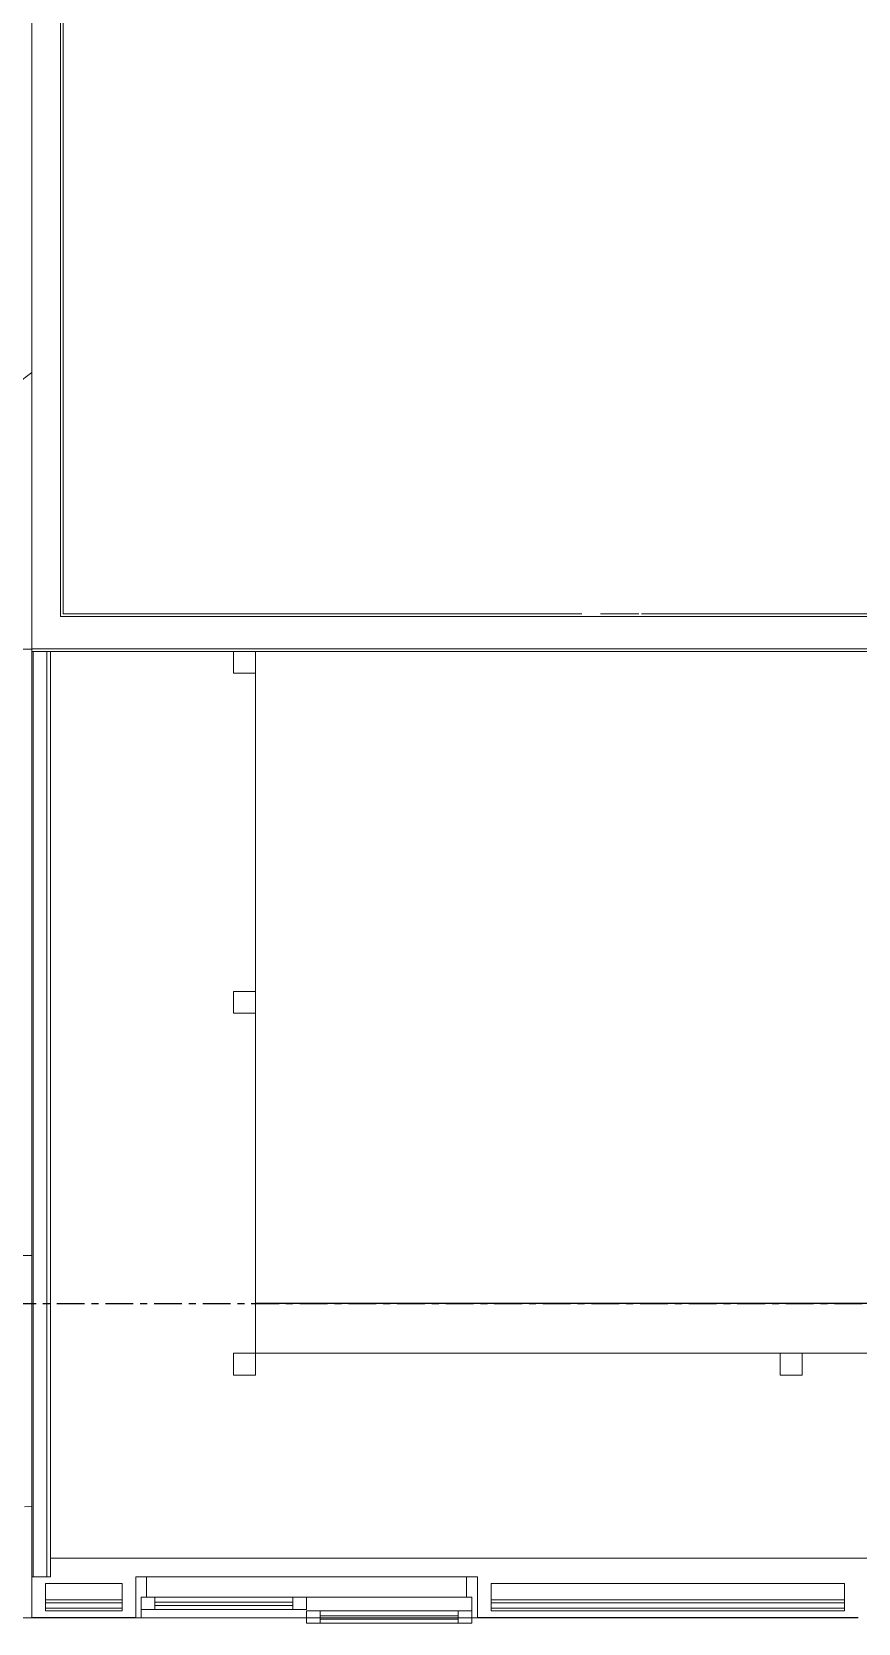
# Model space of a CAD drawing. Header units: millimetres. Extents: x -677815 to 406757, y -145898 to 39000.
# Drawn here: x 112150 to 115173, y -1170 to 4654 of the extents above; entities that cross this region are included whole.
import ezdxf

# ---------------------------------------------------------------- set-up
doc = ezdxf.new("R2010")
doc.units = ezdxf.units.MM
doc.header["$LTSCALE"] = 8
doc.linetypes.add('Xref building Toll$0$Grid Line', pattern=[22.225, 12.7, -3.175, 3.175, -3.175])
for name, color, linetype, lineweight in [('Xref building Toll$0$A-FLOR', 8, 'Continuous', 25), ('Xref building Toll$0$A-GLAZ', 8, 'Continuous', 9), ('Xref building Toll$0$A-GLAZ-CURT', 8, 'Continuous', 9), ('Xref building Toll$0$A-GLAZ-CWMG', 8, 'Continuous', 9), ('Xref building Toll$0$A-WALL', 8, 'Continuous', 9), ('Xref building Toll$0$A-WALL-PATT', 8, 'Continuous', 9), ('Xref building Toll$0$I-FURN', 8, 'Continuous', 9)]:
    doc.layers.add(name, color=color, linetype=linetype, lineweight=lineweight)
doc.layers.add('Xref building Toll$0$S-GRID', color=8, linetype='Continuous')

# ---------------------------------------------------------------- blocks, each defined once
blk = doc.blocks.new('Xref building Toll$0$Toll Grids')
at = {"layer": 'Xref building Toll$0$S-GRID', "linetype": 'Xref building Toll$0$Grid Line'}
blk.add_line((-9195.8, 0), (280997.7, 0), dxfattribs=at)
blk = doc.blocks.new('Xref building Toll$0$IVS-CURTPAN-Double Glass - E10THK-I10THK-40mm-1893064-MASTER GROUND FLOOR')
at = {"layer": 'Xref building Toll$0$A-GLAZ-CURT'}
for p, q in [((140, -10), (-140, -10)), ((-140, -10), (-140, -20)), ((-140, -10), (-140, -10)), ((-140, -20), (140, -20)), ((-140, -20), (-140, -20)), ((140, -40), (-140, -40)), ((-140, -40), (-140, -50)), ((-140, -40), (-140, -40)), ((-140, -50), (140, -50)), ((-140, -50), (-140, -50)), ((140, -20), (140, -10)), ((140, -10), (140, -10)), ((140, -20), (140, -20)), ((140, -50), (140, -40)), ((140, -40), (140, -40)), ((140, -50), (140, -50))]:
    blk.add_line(p, q, dxfattribs=at)
blk = doc.blocks.new('Xref building Toll$0$IVS-CURTPAN-Double Glass - E10THK-I10THK-40mm-1893065-MASTER GROUND FLOOR')
at = {"layer": 'Xref building Toll$0$A-GLAZ-CURT'}
for p, q in [((646.5, -10), (-646.5, -10)), ((-646.5, -10), (-646.5, -20)), ((-646.5, -10), (-646.5, -10)), ((-646.5, -20), (646.5, -20)), ((-646.5, -20), (-646.5, -20)), ((646.5, -40), (-646.5, -40)), ((-646.5, -40), (-646.5, -50)), ((-646.5, -40), (-646.5, -40)), ((-646.5, -50), (646.5, -50)), ((-646.5, -50), (-646.5, -50)), ((646.5, -20), (646.5, -10)), ((646.5, -10), (646.5, -10)), ((646.5, -20), (646.5, -20)), ((646.5, -50), (646.5, -40)), ((646.5, -40), (646.5, -40)), ((646.5, -50), (646.5, -50))]:
    blk.add_line(p, q, dxfattribs=at)
blk = doc.blocks.new('Xref building Toll$0$Sliding_Window_9296 - 1250 x 1201-998177-MASTER GROUND FLOOR')
at = {"layer": 'Xref building Toll$0$A-GLAZ'}
for p, q in [((-625, 75), (-625, -75)), ((-605, 75), (-625, 75)), ((-625, 75), (-625, 75)), ((-625, 75), (-625, -75)), ((-625, 75), (625, 75)), ((-555, 95), (-605, 95)), ((-605, 95), (-605, 50)), ((-605, 95), (-605, 50)), ((0, 95), (-605, 95)), ((-605, 95), (-605, 95)), ((-605, 0), (-605, 75)), ((-605, 75), (-605, 75)), ((605, 75), (-605, 75)), ((-605, 0), (-605, 75)), ((-555, 50), (-555, 95)), ((-555, 95), (-555, 50)), ((-555, 95), (-555, 95)), ((-555, 95), (-50, 95)), ((-50, 80), (-555, 80)), ((-555, 80), (-555, 68)), ((-50, 80), (-555, 80)), ((-555, 80), (-555, 80)), ((-555, 68), (-555, 80)), ((-555, 68), (-50, 68)), ((-555, 68), (-555, 68)), ((-555, 68), (-50, 68)), ((0, 95), (-50, 95)), ((-50, 95), (-50, 50)), ((-50, 95), (-50, 50)), ((-50, 95), (-50, 95)), ((-50, 68), (-50, 80)), ((-50, 80), (-50, 80)), ((-50, 68), (-50, 80)), ((-50, 68), (-50, 68)), ((0, 50), (0, 95)), ((0, 50), (0, 95)), ((0, 95), (0, 95)), ((625, 75), (605, 75)), ((605, 75), (605, 0)), ((605, 75), (605, 75)), ((605, 0), (605, 75)), ((625, -75), (625, 75)), ((625, 75), (625, -75)), ((625, 75), (625, 75)), ((-605, 50), (-555, 50)), ((-605, 50), (-605, 50)), ((-605, 50), (0, 50)), ((-585, 0), (-605, 0)), ((-605, 0), (-605, 0)), ((-605, 0), (605, 0)), ((-585, -75), (-585, 0)), ((-585, -75), (-585, 0)), ((-585, 0), (-585, 0)), ((585, 0), (-585, 0)), ((-50, 50), (-555, 50)), ((-555, 50), (-555, 50)), ((-50, 50), (0, 50)), ((-50, 50), (-50, 50)), ((0, 50), (0, 50)), ((50, 45), (0, 45)), ((0, 45), (0, 0)), ((0, 45), (0, 0)), ((605, 45), (0, 45)), ((0, 45), (0, 45)), ((0, 0), (50, 0)), ((0, 0), (0, 0)), ((0, 0), (605, 0)), ((50, 0), (50, 45)), ((50, 45), (50, 0)), ((50, 45), (50, 45)), ((50, 45), (555, 45)), ((555, 30), (50, 30)), ((50, 30), (50, 18)), ((555, 30), (50, 30)), ((50, 30), (50, 30)), ((50, 18), (50, 30)), ((50, 18), (555, 18)), ((50, 18), (50, 18)), ((50, 18), (555, 18)), ((555, 0), (50, 0)), ((50, 0), (50, 0)), ((605, 45), (555, 45)), ((555, 45), (555, 0)), ((555, 45), (555, 0)), ((555, 45), (555, 45)), ((555, 18), (555, 30)), ((555, 30), (555, 30)), ((555, 18), (555, 30)), ((555, 18), (555, 18)), ((555, 0), (605, 0)), ((555, 0), (555, 0)), ((605, 0), (605, 45)), ((605, 0), (605, 45)), ((605, 45), (605, 45)), ((605, 0), (605, 0)), ((605, 0), (585, 0)), ((585, 0), (585, -75)), ((585, -75), (585, 0)), ((585, 0), (585, 0)), ((605, 0), (605, 0)), ((-625, -75), (-585, -75)), ((-625, -75), (-625, -75)), ((625, -75), (-625, -75)), ((-585, -75), (-585, -75)), ((-585, -75), (585, -75)), ((585, -75), (625, -75)), ((585, -75), (585, -75)), ((625, -75), (625, -75))]:
    blk.add_line(p, q, dxfattribs=at)
blk = doc.blocks.new('Xref building Toll$0$Rectangular Mullion - _SBA 50 x 100mm Office-1893056-MASTER GROUND FLOOR')
at = {"layer": 'Xref building Toll$0$A-GLAZ-CWMG'}
for p, q in [((120200, 138887.5), (120200, 138987.5)), ((120200, 138987.5), (120200, 138987.5)), ((120200, 138987.5), (120200, 138887.5)), ((120480, 138987.5), (120200, 138987.5)), ((120480, 138987.5), (120200, 138987.5)), ((120480, 138887.5), (120480, 138987.5)), ((120480, 138987.5), (120480, 138987.5)), ((120480, 138987.5), (120480, 138887.5)), ((120200, 138887.5), (120200, 138887.5)), ((120200, 138887.5), (120480, 138887.5)), ((120480, 138887.5), (120200, 138887.5)), ((120480, 138887.5), (120480, 138887.5))]:
    blk.add_line(p, q, dxfattribs=at)
blk = doc.blocks.new('Xref building Toll$0$Rectangular Mullion - _SBA 50 x 100mm Office-1893061-MASTER GROUND FLOOR')
at = {"layer": 'Xref building Toll$0$A-GLAZ-CWMG'}
for p, q in [((121830, 138887.5), (121830, 138987.5)), ((121830, 138987.5), (121830, 138987.5)), ((121830, 138987.5), (121830, 138887.5)), ((123123, 138987.5), (121830, 138987.5)), ((123123, 138987.5), (121830, 138987.5)), ((123123, 138887.5), (123123, 138987.5)), ((123123, 138987.5), (123123, 138987.5)), ((123123, 138987.5), (123123, 138887.5)), ((121830, 138887.5), (121830, 138887.5)), ((121830, 138887.5), (123123, 138887.5)), ((123123, 138887.5), (121830, 138887.5)), ((123123, 138887.5), (123123, 138887.5))]:
    blk.add_line(p, q, dxfattribs=at)
blk = doc.blocks.new('Xref building Toll$0$work top - work top-2200616-MASTER GROUND FLOOR')
at = {"layer": 'Xref building Toll$0$I-FURN'}
for p, q in [((120968, 142398.5), (120218, 142398.5)), ((120218, 142398.5), (120218, 139080.5)), ((120218, 139080.5), (120218, 142398.5)), ((120218, 142398.5), (120968, 142398.5)), ((120218, 142398.5), (120218, 142398.5)), ((120888, 142398.5), (120888, 142318.5)), ((120968, 142398.5), (120888, 142398.5)), ((120888, 142398.5), (120968, 142398.5)), ((120888, 142318.5), (120888, 142398.5)), ((120888, 142398.5), (120888, 142398.5)), ((120968, 142318.5), (120968, 142398.5)), ((120968, 142398.5), (120968, 142318.5)), ((120968, 142398.5), (120968, 142398.5)), ((120968, 139830.5), (120968, 142398.5)), ((120968, 142398.5), (120968, 139830.5)), ((120968, 142398.5), (120968, 142398.5)), ((120888, 142318.5), (120968, 142318.5)), ((120968, 142318.5), (120888, 142318.5)), ((120888, 142318.5), (120888, 142318.5)), ((120968, 142318.5), (120968, 142318.5)), ((120888, 141154.5), (120888, 141074.5)), ((120968, 141154.5), (120888, 141154.5)), ((120888, 141154.5), (120968, 141154.5)), ((120888, 141074.5), (120888, 141154.5)), ((120888, 141154.5), (120888, 141154.5)), ((120968, 141074.5), (120968, 141154.5)), ((120968, 141154.5), (120968, 141074.5)), ((120968, 141154.5), (120968, 141154.5)), ((120888, 141074.5), (120968, 141074.5)), ((120968, 141074.5), (120888, 141074.5)), ((120888, 141074.5), (120888, 141074.5)), ((120968, 141074.5), (120968, 141074.5)), ((120888, 139830.5), (120888, 139750.5)), ((120968, 139830.5), (120888, 139830.5)), ((120888, 139830.5), (120968, 139830.5)), ((120888, 139750.5), (120888, 139830.5)), ((120888, 139830.5), (120888, 139830.5)), ((120968, 139750.5), (120968, 139830.5)), ((120968, 139830.5), (120968, 139750.5)), ((120968, 139830.5), (120968, 139830.5)), ((127268, 139830.5), (120968, 139830.5)), ((120968, 139830.5), (127268, 139830.5)), ((120968, 139830.5), (120968, 139830.5)), ((122888, 139830.5), (122888, 139750.5)), ((122968, 139830.5), (122888, 139830.5)), ((122888, 139830.5), (122968, 139830.5)), ((122888, 139750.5), (122888, 139830.5)), ((122888, 139830.5), (122888, 139830.5)), ((122968, 139750.5), (122968, 139830.5)), ((122968, 139830.5), (122968, 139750.5)), ((122968, 139830.5), (122968, 139830.5)), ((124888, 139830.5), (124888, 139750.5)), ((124968, 139830.5), (124888, 139830.5)), ((124888, 139830.5), (124968, 139830.5)), ((124888, 139750.5), (124888, 139830.5)), ((124888, 139830.5), (124888, 139830.5)), ((124968, 139750.5), (124968, 139830.5)), ((124968, 139830.5), (124968, 139750.5)), ((124968, 139830.5), (124968, 139830.5)), ((127188, 139830.5), (127188, 139750.5)), ((127268, 139830.5), (127188, 139830.5)), ((127188, 139830.5), (127268, 139830.5)), ((127188, 139750.5), (127188, 139830.5)), ((127188, 139830.5), (127188, 139830.5)), ((127268, 139750.5), (127268, 139830.5)), ((127268, 139830.5), (127268, 139750.5)), ((127268, 139830.5), (127268, 139830.5)), ((127268, 139080.5), (127268, 139830.5)), ((127268, 139830.5), (127268, 139080.5)), ((127268, 139830.5), (127268, 139830.5)), ((120888, 139750.5), (120968, 139750.5)), ((120968, 139750.5), (120888, 139750.5)), ((120888, 139750.5), (120888, 139750.5)), ((120968, 139750.5), (120968, 139750.5)), ((122888, 139750.5), (122968, 139750.5)), ((122968, 139750.5), (122888, 139750.5)), ((122888, 139750.5), (122888, 139750.5)), ((122968, 139750.5), (122968, 139750.5)), ((124888, 139750.5), (124968, 139750.5)), ((124968, 139750.5), (124888, 139750.5)), ((124888, 139750.5), (124888, 139750.5)), ((124968, 139750.5), (124968, 139750.5)), ((127188, 139750.5), (127268, 139750.5)), ((127268, 139750.5), (127188, 139750.5)), ((127188, 139750.5), (127188, 139750.5)), ((127268, 139750.5), (127268, 139750.5)), ((120218, 139080.5), (127268, 139080.5)), ((127268, 139080.5), (120218, 139080.5)), ((120218, 139080.5), (120218, 139080.5)), ((127268, 139080.5), (127268, 139080.5))]:
    blk.add_line(p, q, dxfattribs=at)
blk = doc.blocks.new('Xref building Toll$0$building block 28092016')
at = {"layer": 'Xref building Toll$0$A-WALL-PATT', "lineweight": 9}
h = blk.add_hatch(dxfattribs=at)
h.set_pattern_fill('FP_1', color=256, style=0, pattern_type=2)
h.set_pattern_definition([(50, (714549.7, -811512), (3643.68, -318.78), [381, -4191]), (355, (714549.7, -811512), (-704.856, 3821.136), [304.8, -3352.8]), (100.451, (714853.3, -811538.5), (2938.85, 3502.33), [323.8, -3561.8]), (46.184, (714549.7, -810496), (5421.58, -840.86), [571.5, -6286.5]), (96.636, (715001.5, -810566), (4748.05, 4948.55), [485.7, -5342.7]), (351.184, (714549.7, -810496), (4748.1, 4948.5), [457.2, -5029.2]), (21, (715057.7, -810750), (3032.29, -2045.304), [381, -4191]), (326, (715057.7, -810750), (1236.04, 3683.76), [304.8, -3352.8]), (71.451, (715310.3, -810920.4), (4268.34, 1638.425), [323.8, -3561.8]), (37.5, (714549.7, -811512), (61.772, 1691.101), [167.64, -3144.52, 167.64, -3235.96, -3365.5]), (37.5, (714549.7, -811512), (61.772, 1691.101), [-6715.76, 167.64, -3197.86]), (7.5, (714549.7, -811512), (1336.393, 2003.611), [167.64, -1772.92, 167.64, -3068.32, -1282.7]), (7.5, (714549.7, -811512), (1336.393, 2003.611), [-5176.52, 167.64, -1115.06]), (327.5, (713416.8, -811512), (2711.818, -114.579), [167.64, -1102.36, 167.64, -3794.76, -5257.8]), (327.5, (713416.8, -811512), (2711.818, -114.579), [-5232.4, 167.64, -5090.16]), (317.5, (712908.8, -811512), (2962.586, 508.533), [167.64, -1483.36, 167.64, -2463.8, -3733.8]), (317.5, (712908.8, -811512), (2962.586, 508.533), [-4282.44, 167.64, -3566.16])])
h.paths.add_polyline_path([(834699.6, -672649.5), (834699.6, -671324.5), (834549.6, -671324.5), (834549.6, -672649.5)], flags=0)
h.paths.add_polyline_path([(834699.6, -669105.5), (834699.6, -665689.5), (834549.6, -665689.5), (834549.6, -669105.5)], flags=0)
at = {"layer": 'Xref building Toll$0$A-FLOR'}
for p, q in [((841817.6, -671499.5), (835517.6, -671499.5)), ((835079.6, -672649.5), (834699.6, -672649.5)), ((837722.6, -672649.5), (836329.6, -672649.5))]:
    blk.add_line(p, q, dxfattribs=at)
at = {"layer": 'Xref building Toll$0$A-WALL', "lineweight": 18}
for p, q in [((834699.6, -665839.5), (834699.6, -672649.5)), ((834814.6, -668975.5), (834814.6, -665954.5)), ((836711.1, -668975.5), (834814.6, -668975.5)), ((839394.6, -668975.5), (836929.6, -668975.5)), ((834549.6, -669105.5), (834699.6, -669105.5)), ((834767.6, -669113.5), (840281.6, -669113.5)), ((834767.6, -672499.5), (834767.6, -669113.5)), ((834699.6, -671324.5), (834549.6, -671324.5)), ((834699.6, -672499.5), (834767.6, -672499.5)), ((834549.6, -672649.5), (834699.6, -672649.5))]:
    blk.add_line(p, q, dxfattribs=at)
at = {"layer": 'Xref building Toll$0$A-WALL'}
for p, q in [((834804.6, -665944.5), (834804.6, -668985.5)), ((839394.6, -668985.5), (834804.6, -668985.5)), ((836779.6, -668975.5), (836919.6, -668975.5)), ((839524.6, -669103.5), (834699.6, -669103.5)), ((834767.6, -669113.5), (834699.6, -669113.5)), ((834704.6, -672499.5), (834704.6, -669113.5)), ((834754.6, -672499.5), (834754.6, -669113.5))]:
    blk.add_line(p, q, dxfattribs=at)
at = {"layer": 'Xref building Toll$0$A-GLAZ', "rotation": 180}
blk.add_blockref('Xref building Toll$0$Sliding_Window_9296 - 1250 x 1201-998177-MASTER GROUND FLOOR', (835704.6, -672574.5), dxfattribs=at)
at = {"layer": 'Xref building Toll$0$A-GLAZ-CURT'}
for name, p in [('Xref building Toll$0$IVS-CURTPAN-Double Glass - E10THK-I10THK-40mm-1893064-MASTER GROUND FLOOR', (834889.6, -672574.5)), ('Xref building Toll$0$IVS-CURTPAN-Double Glass - E10THK-I10THK-40mm-1893065-MASTER GROUND FLOOR', (837026.1, -672574.5))]:
    blk.add_blockref(name, p, dxfattribs=at)
at = {"layer": 'Xref building Toll$0$A-GLAZ-CWMG'}
for name in ['Xref building Toll$0$Rectangular Mullion - _SBA 50 x 100mm Office-1893056-MASTER GROUND FLOOR', 'Xref building Toll$0$Rectangular Mullion - _SBA 50 x 100mm Office-1893061-MASTER GROUND FLOOR']:
    blk.add_blockref(name, (714549.7, -811511.9), dxfattribs=at)
at = {"layer": 'Xref building Toll$0$I-FURN'}
blk.add_blockref('Xref building Toll$0$work top - work top-2200616-MASTER GROUND FLOOR', (714549.7, -811511.9), dxfattribs=at)
blk = doc.blocks.new('Xref building Toll')
for name, p in [('Xref building Toll$0$Toll Grids', (0, 0)), ('Xref building Toll$0$building block 28092016', (-722549.6, 671499.5))]:
    blk.add_blockref(name, p)

msp = doc.modelspace()

# ---------------------------------------------------------------- block references
msp.add_blockref('Xref building Toll', (0, 0))

doc.saveas('drawing.dxf')
